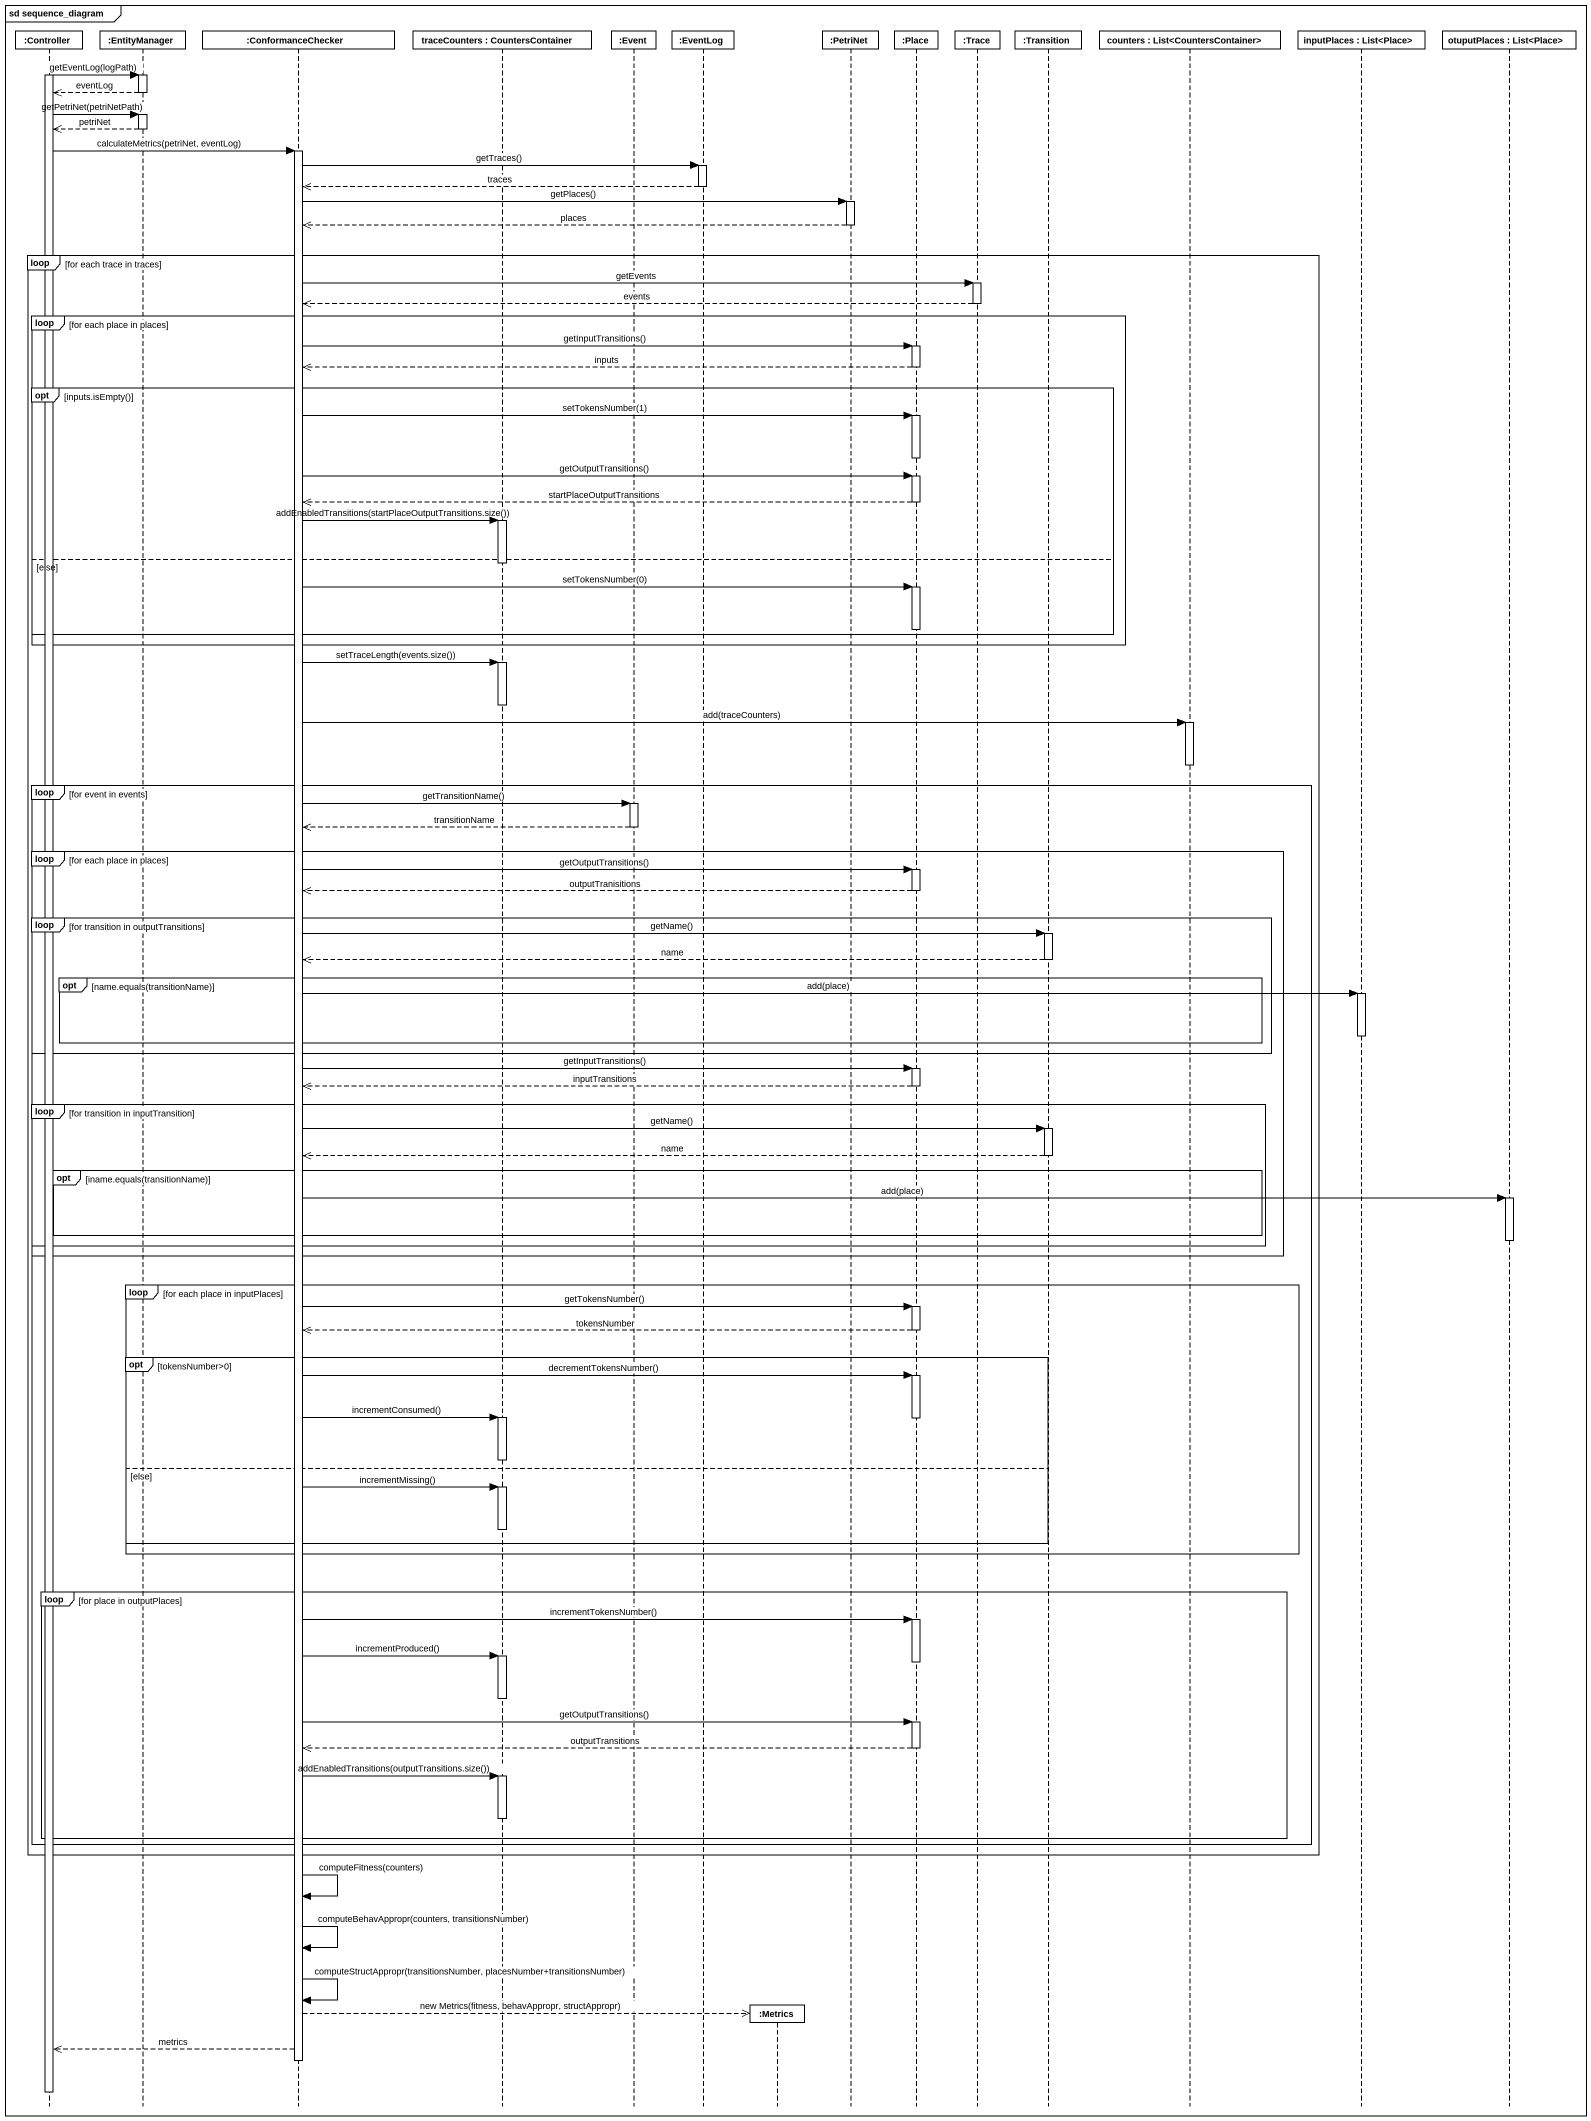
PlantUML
@startuml
mainframe sd sequence_diagram
hide footbox
participant ":Controller" as Controller
participant ":EntityManager" as EntityManager
participant ":ConformanceChecker" as ConformanceChecker
participant "traceCounters : CountersContainer" as traceCounters
participant ":Event" as Event
participant ":EventLog" as EventLog
participant ":Metrics" as Metrics
participant ":PetriNet" as PetriNet
participant ":Place" as Place
participant ":Trace" as Trace
participant ":Transition" as Transition
participant "counters : List<CountersContainer>" as counters
participant "inputPlaces : List<Place>" as inputPlaces
participant "otuputPlaces : List<Place>" as otuputPlaces

activate Controller
Controller -> EntityManager : getEventLog(logPath)
activate EntityManager
EntityManager -->> Controller : eventLog
deactivate EntityManager
Controller -> EntityManager : getPetriNet(petriNetPath)
activate EntityManager
EntityManager -->> Controller : petriNet
deactivate EntityManager
Controller -> ConformanceChecker : calculateMetrics(petriNet, eventLog)
activate ConformanceChecker
ConformanceChecker -> EventLog : getTraces()
activate EventLog
EventLog -->> ConformanceChecker : traces
deactivate EventLog
ConformanceChecker -> PetriNet : getPlaces()
activate PetriNet
PetriNet -->> ConformanceChecker : places
deactivate PetriNet
loop for each trace in traces
  ConformanceChecker -> Trace : getEvents
  activate Trace
  Trace -->> ConformanceChecker : events
  deactivate Trace
  loop for each place in places
    ConformanceChecker -> Place : getInputTransitions()
    activate Place
    Place -->> ConformanceChecker : inputs
    deactivate Place
    opt inputs.isEmpty()
      ConformanceChecker -> Place : setTokensNumber(1)
      activate Place
      deactivate Place
      ConformanceChecker -> Place : getOutputTransitions()
      activate Place
      Place -->> ConformanceChecker : startPlaceOutputTransitions
      deactivate Place
      ConformanceChecker -> traceCounters : addEnabledTransitions(startPlaceOutputTransitions.size())
      activate traceCounters
    else else
      deactivate traceCounters
      ConformanceChecker -> Place : setTokensNumber(0)
      activate Place
      deactivate Place
    end
  end
  ConformanceChecker -> traceCounters : setTraceLength(events.size())
  activate traceCounters
  deactivate traceCounters
  ConformanceChecker -> counters : add(traceCounters)
  activate counters
  deactivate counters
  loop for event in events
    ConformanceChecker -> Event : getTransitionName()
    activate Event
    Event -->> ConformanceChecker : transitionName
    deactivate Event
    loop for each place in places
      ConformanceChecker -> Place : getOutputTransitions()
      activate Place
      Place -->> ConformanceChecker : outputTranisitions
      deactivate Place
      loop for transition in outputTransitions
        ConformanceChecker -> Transition : getName()
        activate Transition
        Transition -->> ConformanceChecker : name
        deactivate Transition
        opt name.equals(transitionName)
          ConformanceChecker -> inputPlaces : add(place)
          activate inputPlaces
          deactivate inputPlaces
        end
      end
      ConformanceChecker -> Place : getInputTransitions()
      activate Place
      Place -->> ConformanceChecker : inputTransitions
      deactivate Place
      loop for transition in inputTransition
        ConformanceChecker -> Transition : getName()
        activate Transition
        Transition -->> ConformanceChecker : name
        deactivate Transition
        opt iname.equals(transitionName)
          ConformanceChecker -> otuputPlaces : add(place)
          activate otuputPlaces
        end
        deactivate otuputPlaces
      end
    end
    loop for each place in inputPlaces
      ConformanceChecker -> Place : getTokensNumber()
      activate Place
      Place -->> ConformanceChecker : tokensNumber
      deactivate Place
      opt tokensNumber>0
        ConformanceChecker -> Place : decrementTokensNumber()
        activate Place
        ConformanceChecker -> traceCounters : incrementConsumed()
        activate traceCounters
        deactivate Place
        deactivate traceCounters
      else else
        ConformanceChecker -> traceCounters : incrementMissing()
        activate traceCounters
        deactivate traceCounters
      end
    end
    loop for place in outputPlaces
      ConformanceChecker -> Place : incrementTokensNumber()
      activate Place
      ConformanceChecker -> traceCounters : incrementProduced()
      activate traceCounters
      deactivate Place
      deactivate traceCounters
      ConformanceChecker -> Place : getOutputTransitions()
      activate Place
      Place -->> ConformanceChecker : outputTransitions
      deactivate Place
      ConformanceChecker -> traceCounters : addEnabledTransitions(outputTransitions.size())
      activate traceCounters
      deactivate traceCounters
    end
  end
end
ConformanceChecker -> ConformanceChecker : computeFitness(counters)
ConformanceChecker -> ConformanceChecker : computeBehavAppropr(counters, transitionsNumber)
ConformanceChecker -> ConformanceChecker : computeStructAppropr(transitionsNumber, placesNumber+transitionsNumber)
ConformanceChecker -->> Metrics ** : new Metrics(fitness, behavAppropr, structAppropr)
ConformanceChecker -->> Controller : metrics
deactivate ConformanceChecker
deactivate Controller
@enduml
